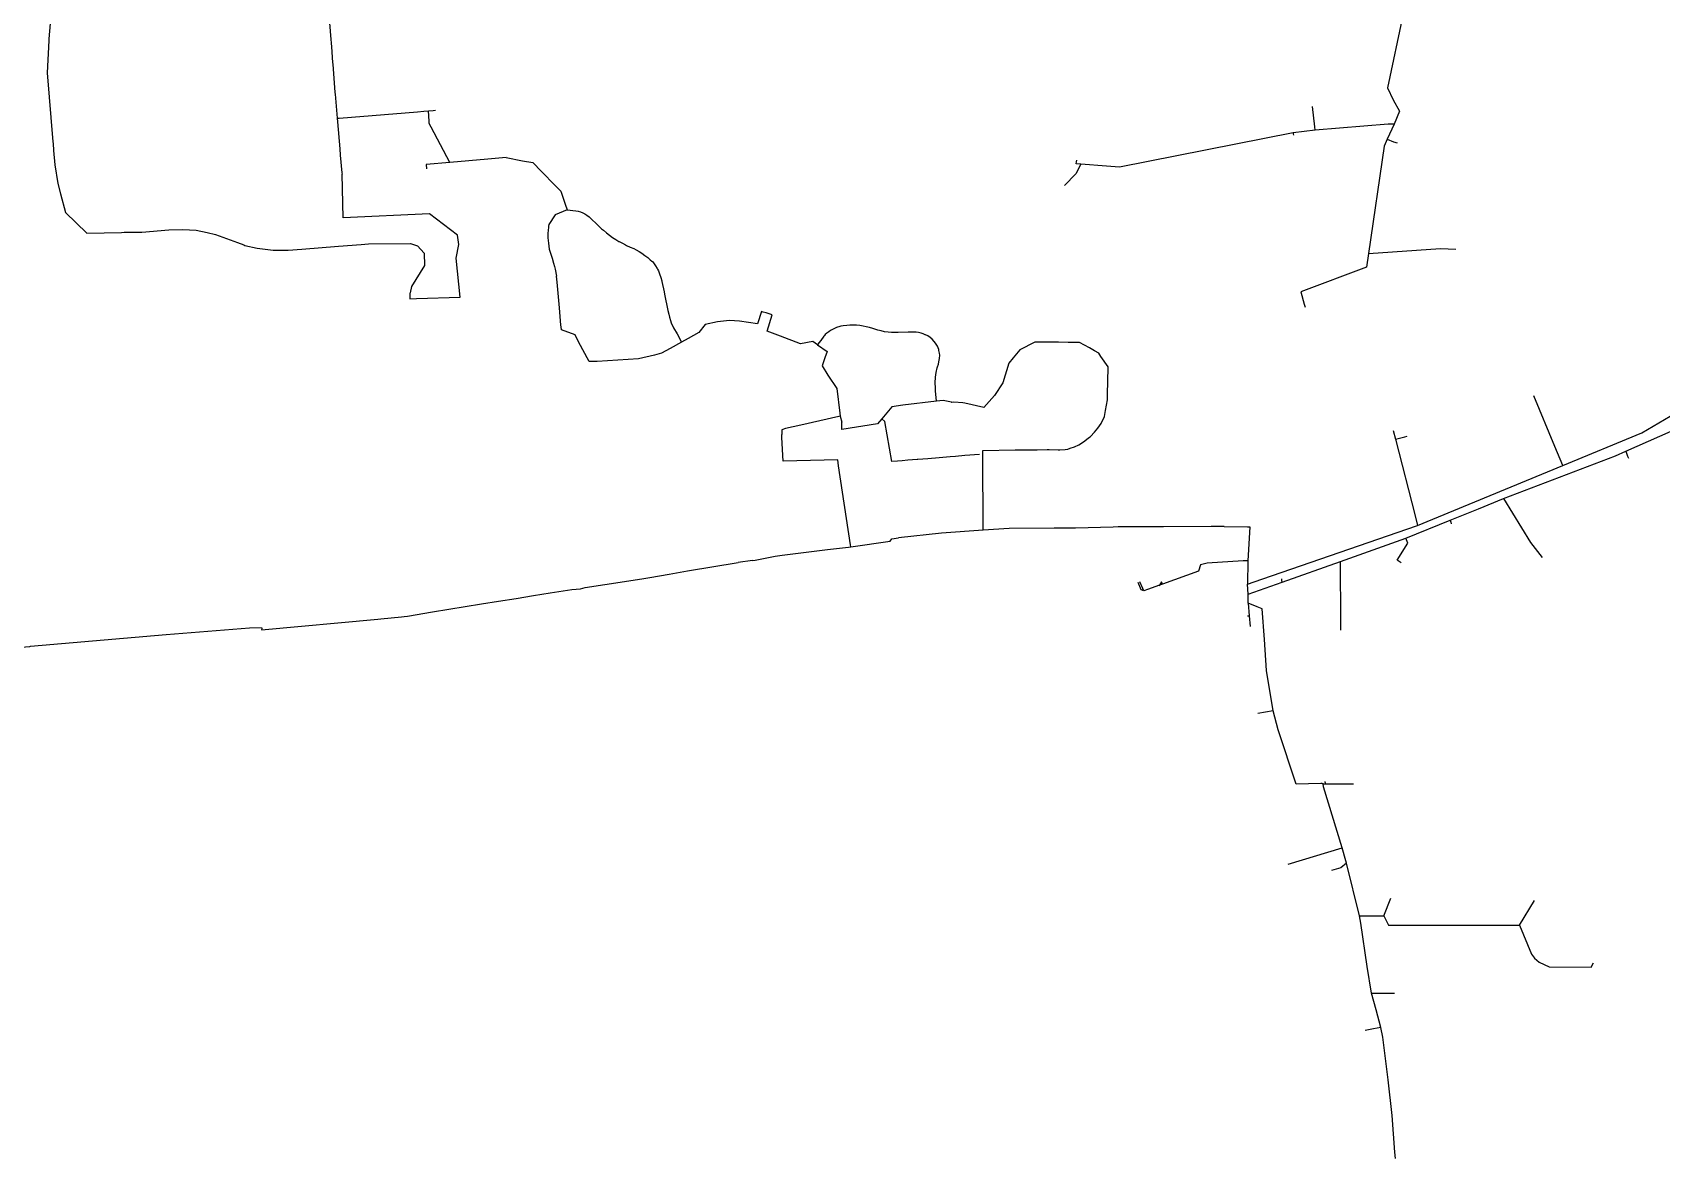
# Model space of a CAD drawing. Header units: inches. Extents: x 1024943 to 1043005, y 1856303 to 1868730.
# Drawn here: x 1028786 to 1032801, y 1856541 to 1859317 of the extents above; entities that cross this region are included whole.
import ezdxf

# ---------------------------------------------------------------- set-up
doc = ezdxf.new("R2010")
doc.units = ezdxf.units.IN
doc.header["$MEASUREMENT"] = 0
doc.layers.add('Water_Network', color=130, linetype='Continuous')

msp = doc.modelspace()

# ---------------------------------------------------------------- linework, layer by layer
at = {"layer": 'Water_Network', "elevation": 0}
for points in [[(1028804.9, 1859571.6), (1028806.5, 1859533), (1028807, 1859521.4), (1028826, 1859514), (1028834.8, 1859446.5), (1028832.9, 1859383.3), (1028831.7, 1859367.9), (1028826.4, 1859300.9), (1028826.3, 1859296.9)], [(1029503.4, 1859521.7), (1029503.6, 1859519), (1029505.9, 1859489.4), (1029509.1, 1859449.4), (1029511.5, 1859419.6), (1029514.7, 1859378), (1029516.9, 1859351.4), (1029520.2, 1859309.7), (1029522.4, 1859281.6), (1029525.4, 1859243.1)], [(1032191.9, 1859493.9), (1032189.1, 1859480.8), (1032164.4, 1859362.5), (1032125.2, 1859180.3), (1032139.7, 1859150.5), (1032155, 1859122.9), (1032142.2, 1859091)], [(1028826.3, 1859296.9), (1028821.7, 1859217.5), (1028835.9, 1859047.4), (1028836.4, 1859042.8)], [(1029525.4, 1859243.1), (1029525.8, 1859238.4), (1029531.3, 1859169), (1029531.6, 1859164.7), (1029536.3, 1859105.3)], [(1029541.3, 1859105.7), (1029734.7, 1859121.5), (1029750.6, 1859122.8), (1029761.8, 1859123.7)], [(1029761.8, 1859123.7), (1029773.3, 1859124.7), (1029779, 1859125.1)], [(1029763.2, 1859098.5), (1029761.8, 1859123.7)], [(1031946.3, 1859083.9), (1031940.5, 1859134.2)], [(1029536.3, 1859105.3), (1029541.3, 1859105.7)], [(1029536.3, 1859105.3), (1029537.1, 1859096.7), (1029543, 1859030.1), (1029544.4, 1859014.4), (1029548.4, 1858970.4)], [(1029814.2, 1858996.6), (1029768, 1859083.2), (1029763.1, 1859092.5), (1029763.2, 1859098.5)], [(1031893.2, 1859069.4), (1031892.8, 1859069.3), (1031465, 1858985), (1031433, 1858987.4), (1031369.8, 1858992.5), (1031358.4, 1858992.9)], [(1031892.8, 1859069.3), (1031893.3, 1859066.6), (1031893.8, 1859063.9)], [(1032127, 1859090.8), (1031947.3, 1859075.6), (1031893.2, 1859069.4)], [(1031947.3, 1859075.6), (1031946.3, 1859083.9)], [(1032142.2, 1859091), (1032125, 1859053.8)], [(1032142.2, 1859091), (1032127, 1859090.8)], [(1028836.4, 1859042.8), (1028837.6, 1859026.2), (1028840.5, 1858990.3), (1028847.8, 1858944.8), (1028854.7, 1858918.7), (1028866.9, 1858872.8), (1028919.8, 1858821.9), (1029005.5, 1858824.1)], [(1032117.1, 1859036.8), (1032078.7, 1858771.9), (1032074, 1858738.5), (1031912, 1858677.4)], [(1032125, 1859053.8), (1032117.1, 1859036.8)], [(1032125, 1859053.8), (1032140.5, 1859047.6)], [(1032140.5, 1859047.6), (1032149.2, 1859044.7)], [(1029814.2, 1858996.6), (1029755.8, 1858991.5), (1029756.8, 1858980.5)], [(1029953, 1859008.5), (1029908, 1859004.6), (1029814.2, 1858996.6)], [(1029953, 1859008.5), (1029993.8, 1859000.7), (1030018.8, 1858995.9), (1030039.9, 1858974.3), (1030073.9, 1858939.5), (1030079.4, 1858933.9), (1030087.6, 1858925.4), (1030098.4, 1858893.8)], [(1031369.8, 1858992.5), (1031357.2, 1858968)], [(1031358.4, 1858992.9), (1031358.7, 1858998.1)], [(1031358.7, 1858998.1), (1031359.8, 1859002.2)], [(1029548.4, 1858970.4), (1029548.6, 1858967.3)], [(1029716.3, 1858674.8), (1029716, 1858673.4), (1029716.1, 1858660.3), (1029732, 1858660.9), (1029839.9, 1858664.6), (1029829.8, 1858760.3), (1029836.3, 1858794.1), (1029833.4, 1858817.2), (1029764.3, 1858869.7), (1029551.3, 1858859.6), (1029548.6, 1858967.3)], [(1031357.2, 1858968), (1031329.5, 1858939.8)], [(1030103.3, 1858879.6), (1030073.8, 1858867.6), (1030058.4, 1858843.3), (1030057.9, 1858839.6), (1030057.5, 1858836.3), (1030056.7, 1858829.5), (1030056.2, 1858821.2), (1030056.2, 1858810.4), (1030057.3, 1858797.6), (1030059.4, 1858783), (1030065.4, 1858763.3), (1030066.2, 1858760.5), (1030069.7, 1858748.2), (1030072, 1858739.6), (1030073.7, 1858733), (1030077.3, 1858716.1)], [(1030098.4, 1858893.8), (1030103.3, 1858879.6)], [(1030103.3, 1858879.6), (1030124.6, 1858876.9), (1030130.5, 1858876), (1030136.2, 1858874.5), (1030141.8, 1858872.4), (1030147.1, 1858869.8), (1030152.1, 1858866.6), (1030152.2, 1858866.5), (1030157.6, 1858862.1), (1030181.5, 1858839.3), (1030188.4, 1858832.9), (1030192.7, 1858829.3), (1030200.4, 1858822.8), (1030207.9, 1858817.1), (1030215.6, 1858811.7), (1030223.4, 1858806.5), (1030231.2, 1858801.8), (1030231.4, 1858801.6), (1030239.6, 1858797), (1030247.5, 1858793), (1030250.2, 1858791.6), (1030258.8, 1858787.6), (1030267.6, 1858784), (1030273.9, 1858781.2), (1030281.3, 1858777.1), (1030287.8, 1858772.6), (1030295.1, 1858767.3), (1030302.1, 1858761.9), (1030308, 1858756.7), (1030312, 1858753.2), (1030313.5, 1858751.9), (1030317.9, 1858746.6), (1030321.5, 1858741.8), (1030325.6, 1858735.2), (1030326.6, 1858733.3), (1030328.6, 1858729.1), (1030330.4, 1858724.5), (1030331.5, 1858721.6), (1030334.5, 1858713.1), (1030336.8, 1858704.4), (1030337, 1858703.3), (1030342.5, 1858677.7), (1030343.7, 1858672), (1030351.6, 1858631.8), (1030353.8, 1858622.6), (1030355.7, 1858614.7), (1030358, 1858606.5), (1030360.1, 1858600.7), (1030361, 1858598.2), (1030364.8, 1858590.9), (1030365.9, 1858589.1), (1030374.5, 1858573.5)], [(1029011.9, 1858824.3), (1029055.5, 1858824.7), (1029121.5, 1858830), (1029155.9, 1858831.2), (1029189.1, 1858829.2), (1029216.6, 1858823.5), (1029236.8, 1858818.7), (1029291, 1858798.7), (1029306.4, 1858793.1)], [(1032557.4, 1858249.3), (1032752, 1858329.6), (1032850.3, 1858387.3), (1033268.2, 1858659.9), (1033446.8, 1858776.4), (1033447.9, 1858813.1), (1033448.7, 1858839.8)], [(1032557.4, 1858249.3), (1032752, 1858329.6), (1032850.3, 1858387.3), (1033268.2, 1858659.9), (1033446.8, 1858776.4), (1033447.9, 1858813.1), (1033448.7, 1858839.8)], [(1029005.5, 1858824.1), (1029011.9, 1858824.3)], [(1029306.4, 1858793.1), (1029309.3, 1858791.9), (1029339.8, 1858784.8), (1029378.6, 1858780.5), (1029416.1, 1858780.5), (1029449.8, 1858783), (1029539.6, 1858789.9), (1029596.1, 1858794.3)], [(1029596.1, 1858794.3), (1029613.9, 1858795.6), (1029717.6, 1858796.3), (1029734.8, 1858790.5), (1029751.4, 1858772.6), (1029752.1, 1858742.3), (1029719.7, 1858690.5), (1029716.3, 1858674.8)], [(1032078.7, 1858771.9), (1032255.8, 1858783.9)], [(1032255.8, 1858783.9), (1032294.1, 1858782.5)], [(1030088.5, 1858591.3), (1030088.1, 1858595.3), (1030084.3, 1858637.7), (1030080.3, 1858683), (1030078.6, 1858701.4), (1030077.3, 1858716.1)], [(1031912, 1858677.4), (1031920, 1858646.8)], [(1030720.6, 1858547), (1030708.7, 1858555.3), (1030678.4, 1858549.4), (1030629.4, 1858568.2), (1030596.9, 1858580.8), (1030609.1, 1858621), (1030593.7, 1858625.6), (1030587, 1858627.6), (1030582.7, 1858628.9), (1030572.6, 1858598.4), (1030528.4, 1858605.1), (1030503.6, 1858607.1), (1030473.8, 1858603.6), (1030444, 1858597.2), (1030427.7, 1858577.5), (1030401.4, 1858562.8)], [(1031920, 1858646.8), (1031922.4, 1858639.5)], [(1030357.3, 1858537.6), (1030335.7, 1858526.5), (1030318.9, 1858521.2), (1030279.6, 1858512.4), (1030177.9, 1858505.3), (1030158, 1858505.6), (1030131.7, 1858554), (1030123.4, 1858571.1), (1030089.2, 1858583.5), (1030088.5, 1858591.3)], [(1031014.2, 1858408), (1031011.6, 1858433.7), (1031011.1, 1858440.8), (1031010.8, 1858453.4), (1031011.8, 1858466.7), (1031013.4, 1858478.7), (1031015.7, 1858489.7), (1031017.3, 1858495.1), (1031017.9, 1858496.9), (1031018.5, 1858499.4), (1031019.9, 1858505), (1031021.3, 1858513.1), (1031021.7, 1858520.9), (1031021.3, 1858526.4), (1031020, 1858532.6), (1031019.2, 1858534.9), (1031017.6, 1858539.3), (1031016.4, 1858543.2), (1031013.2, 1858548.4), (1031008.8, 1858554.1), (1031007.8, 1858555.4), (1031002.9, 1858561), (1030998.2, 1858565.1), (1030992.3, 1858568.8), (1030987.1, 1858571.5), (1030986.3, 1858571.8), (1030981.4, 1858573.8), (1030975.9, 1858575.6), (1030969.7, 1858577), (1030963.9, 1858577.7), (1030956.9, 1858578.1), (1030944.1, 1858577.7), (1030919.2, 1858576.9), (1030911.5, 1858576.8), (1030902.9, 1858577.2), (1030894.4, 1858578), (1030885.9, 1858579.2), (1030877.5, 1858580.9), (1030869.1, 1858583.1), (1030856.8, 1858587.1), (1030848.8, 1858589.6), (1030840.9, 1858591.5), (1030833, 1858593.1), (1030824.9, 1858594.2), (1030816.8, 1858595), (1030808.7, 1858595.2), (1030805.9, 1858595.2), (1030800.6, 1858595.1), (1030792.5, 1858594.5), (1030783.8, 1858593.5), (1030778.2, 1858592.5), (1030772.8, 1858591.1), (1030769.5, 1858590.1), (1030767.6, 1858589.4), (1030762.4, 1858587.4), (1030757.5, 1858584.9), (1030752.7, 1858582.2), (1030748.1, 1858579.1), (1030743.7, 1858575.7), (1030739.6, 1858572), (1030737.8, 1858570.2), (1030735.9, 1858568.2), (1030728.4, 1858557.6), (1030724, 1858551.5)], [(1030385.7, 1858553.6), (1030357.3, 1858537.6)], [(1030374.5, 1858573.5), (1030385.7, 1858553.6)], [(1030401.4, 1858562.8), (1030385.7, 1858553.6)], [(1030724, 1858551.5), (1030720.6, 1858547)], [(1030720.6, 1858547), (1030744.4, 1858530.4), (1030738.7, 1858514.9)], [(1031347.7, 1858552.8), (1031338.4, 1858552.9), (1031314.5, 1858553), (1031302, 1858553.1), (1031288.1, 1858553.2), (1031260.8, 1858553.4), (1031256, 1858553.4), (1031219.2, 1858534.7), (1031203.2, 1858515), (1031192.5, 1858501.9), (1031177.1, 1858453), (1031157, 1858421.6), (1031130.2, 1858392.2), (1031083.4, 1858402.9), (1031078.5, 1858403.4), (1031056.7, 1858405.6), (1031051.8, 1858405)], [(1031435.2, 1858410.8), (1031435.4, 1858421.1), (1031435.5, 1858426.9), (1031436, 1858455.7), (1031436.6, 1858492.5), (1031419.3, 1858518.4), (1031413.9, 1858526.6), (1031403.3, 1858532.4), (1031390.7, 1858539.4), (1031366.4, 1858552.7), (1031347.7, 1858552.8)], [(1030738.7, 1858514.9), (1030732.2, 1858495.2), (1030745.8, 1858472.2)], [(1030745.8, 1858472.2), (1030768.1, 1858439.5), (1030775.5, 1858378.3)], [(1031014.2, 1858408), (1030930.9, 1858397.8), (1030903.4, 1858394.3), (1030879.2, 1858364.6)], [(1031030.3, 1858409.7), (1031014.2, 1858408)], [(1031051.8, 1858405), (1031051.1, 1858405.1), (1031030.3, 1858409.7)], [(1031313.7, 1858288.3), (1031317.8, 1858288.2), (1031318.1, 1858288.2), (1031330.6, 1858288.9), (1031337.5, 1858289.9), (1031343.6, 1858291.7), (1031354.1, 1858295.3), (1031364.7, 1858300.2), (1031376.3, 1858307.9), (1031387.4, 1858316.5), (1031391.2, 1858319.4), (1031393.1, 1858321.2), (1031403.6, 1858331.5), (1031411.9, 1858341.5), (1031419.5, 1858352.9), (1031428.2, 1858370), (1031430.8, 1858384.9), (1031435.2, 1858410.8)], [(1032538.1, 1858295.9), (1032485.9, 1858420.8)], [(1030776.7, 1858371), (1030773.3, 1858370.3), (1030679.1, 1858349), (1030641.3, 1858340.5)], [(1030775.5, 1858378.3), (1030776.7, 1858371)], [(1030776.7, 1858371), (1030780.4, 1858355.9)], [(1030879.2, 1858364.6), (1030868.5, 1858351.7), (1030780.2, 1858338.4), (1030780.4, 1858355.9)], [(1030879.2, 1858364.6), (1030886.3, 1858358.1)], [(1031120, 1858276.7), (1031084, 1858273.7), (1031060.3, 1858271.8), (1031047.9, 1858270.8), (1031020.1, 1858268.4), (1030992.2, 1858266.1), (1030968, 1858264.1), (1030966, 1858264), (1030943.4, 1858262.1), (1030929.3, 1858260.9), (1030917.9, 1858260), (1030903.4, 1858258.8), (1030886.3, 1858358.1)], [(1032712.9, 1858284.5), (1032908.7, 1858371.2)], [(1032712.9, 1858284.5), (1032908.7, 1858371.2)], [(1030641.3, 1858340.5), (1030632.6, 1858337.6), (1030632.6, 1858325.6)], [(1030636.3, 1858260.2), (1030633, 1858318.6), (1030632.6, 1858325.6)], [(1032139.4, 1858335.3), (1032144.9, 1858314.1)], [(1032144.9, 1858314.1), (1032168.2, 1858320.1)], [(1032144.9, 1858314.1), (1032193.4, 1858125.1)], [(1032168.2, 1858320.1), (1032174.3, 1858321.7)], [(1030802.3, 1858053.9), (1030772.7, 1858248.1), (1030770.4, 1858263.3), (1030636.3, 1858260.2)], [(1031128.2, 1858259.4), (1031128.1, 1858276.2), (1031128, 1858286.7), (1031207.9, 1858287.6), (1031211.1, 1858287.7), (1031232.3, 1858287.9), (1031254.6, 1858288.2), (1031261.9, 1858288.3), (1031286.9, 1858288.5), (1031291.5, 1858288.6), (1031313.7, 1858288.3)], [(1032411.7, 1858168), (1032687, 1858273)], [(1032411.7, 1858168), (1032687, 1858273)], [(1032557.4, 1858249.3), (1032538.1, 1858295.9)], [(1032687, 1858273), (1032712.9, 1858284.5)], [(1032687, 1858273), (1032712.9, 1858284.5)], [(1032712.9, 1858284.5), (1032717.1, 1858272.4)], [(1032717.1, 1858272.4), (1032719.2, 1858267.6)], [(1031129.2, 1858090), (1031129.2, 1858090.1), (1031129.1, 1858109), (1031128.2, 1858259.4)], [(1032199.4, 1858101.6), (1032557.4, 1858249.3)], [(1032199.4, 1858101.6), (1032557.4, 1858249.3)], [(1032280.2, 1858114.4), (1032349.6, 1858142.5), (1032411.7, 1858168)], [(1032280.2, 1858114.4), (1032349.6, 1858142.5), (1032411.7, 1858168)], [(1032411.7, 1858168), (1032477.8, 1858059.3)], [(1032009.4, 1858012.9), (1032171, 1858070.2), (1032280.2, 1858114.4)], [(1032009.4, 1858012.9), (1032171, 1858070.2), (1032280.2, 1858114.4)], [(1032193.4, 1858125.1), (1032199.4, 1858101.6)], [(1032280.2, 1858114.4), (1032281.3, 1858109.8)], [(1032281.3, 1858109.8), (1032282.4, 1858105.4)], [(1030797.1, 1858048.3), (1030802.9, 1858049.1), (1030899.7, 1858062.5), (1030903.9, 1858068.3), (1030920.6, 1858070.7)], [(1031129.2, 1858090), (1031026.2, 1858082.6), (1030920.6, 1858070.7)], [(1031337.7, 1858094.6), (1031303.9, 1858094.9), (1031192.7, 1858093.9), (1031129.2, 1858090)], [(1031722.7, 1858099), (1031690.6, 1858098.9), (1031573.5, 1858098.5), (1031461.5, 1858098.1), (1031449.7, 1858097.7), (1031356.1, 1858095.1), (1031337.7, 1858094.6)], [(1031722.7, 1858099), (1031780.3, 1858098.1)], [(1031780.3, 1858098.1), (1031785.9, 1858097.9), (1031781.4, 1858014.5)], [(1031780.3, 1858098.1), (1031785.9, 1858097.9), (1031781.4, 1858014.5)], [(1031815.5, 1857969.1), (1032199.4, 1858101.6)], [(1031815.5, 1857969.1), (1032199.4, 1858101.6)], [(1032158.8, 1858009.6), (1032148.9, 1858015.7), (1032175.7, 1858057.7), (1032171, 1858070.2)], [(1030566.7, 1858016), (1030616.4, 1858025.5)], [(1030616.4, 1858025.5), (1030633.6, 1858027.9)], [(1030633.6, 1858027.9), (1030744.8, 1858042.1)], [(1030744.8, 1858042.1), (1030797.1, 1858048.3)], [(1030802.9, 1858049.1), (1030802.3, 1858053.9)], [(1032477.8, 1858059.3), (1032507, 1858022.2)], [(1030136.1, 1857945.6), (1030147.9, 1857948.7), (1030196.2, 1857956), (1030287.4, 1857969.9), (1030307.1, 1857973.3), (1030355.2, 1857981.5), (1030400.5, 1857989.3), (1030525, 1858010.5)], [(1030560.5, 1858015.1), (1030525, 1858010.5)], [(1030560.5, 1858015.1), (1030566.7, 1858016)], [(1031770, 1858013.9), (1031681.3, 1858008.5), (1031664.2, 1858004.1), (1031659.8, 1857989.2), (1031570.8, 1857956.5)], [(1031781.4, 1858014.5), (1031770, 1858013.9)], [(1031781.4, 1858014.5), (1031780, 1857956.9)], [(1031781.4, 1858014.5), (1031780, 1857956.9)], [(1031865.5, 1857961.9), (1032009.4, 1858012.9)], [(1031865.5, 1857961.9), (1032009.4, 1858012.9)], [(1032010.2, 1857897.1), (1032009.6, 1857980.3), (1032009.5, 1858000.3), (1032009.4, 1858012.9)], [(1029772, 1857888.7), (1029892.2, 1857908), (1029934.6, 1857914.7), (1029978, 1857921.7), (1030020.4, 1857928.5), (1030061.7, 1857935.1), (1030104.1, 1857941.9), (1030114.7, 1857943.6), (1030136.1, 1857945.6)], [(1031524.7, 1857940.7), (1031518.4, 1857942.9), (1031510.7, 1857961.1)], [(1031522.2, 1857946.5), (1031515.3, 1857962.9)], [(1031524.7, 1857940.7), (1031522.2, 1857946.5)], [(1031570.8, 1857956.5), (1031563.8, 1857954.1), (1031533.9, 1857943.8), (1031524.7, 1857940.7)], [(1031568.4, 1857962.7), (1031563.8, 1857954.1), (1031562.4, 1857951.5)], [(1031570.8, 1857956.5), (1031568.4, 1857962.7)], [(1031780, 1857956.9), (1031815.5, 1857969.1)], [(1031780, 1857956.9), (1031815.5, 1857969.1)], [(1031780.9, 1857944.6), (1031780, 1857956.9)], [(1031780.9, 1857944.6), (1031780, 1857956.9)], [(1031781.8, 1857932.3), (1031780.9, 1857944.6)], [(1031781.8, 1857932.3), (1031780.9, 1857944.6)], [(1031781.8, 1857932.3), (1031865.5, 1857961.9)], [(1031781.8, 1857932.3), (1031865.5, 1857961.9)], [(1031865.4, 1857966.1), (1031865.3, 1857970.3)], [(1031865.5, 1857961.9), (1031865.4, 1857966.1)], [(1031782, 1857919.7), (1031781.8, 1857932.3)], [(1031782, 1857919.7), (1031781.8, 1857932.3)], [(1031782.2, 1857909.6), (1031782, 1857919.7)], [(1031782.2, 1857909.6), (1031782, 1857919.7)], [(1031782.2, 1857909.6), (1031784.9, 1857878.5)], [(1031804.1, 1857901.2), (1031782.2, 1857909.6)], [(1031804.1, 1857901.2), (1031782.2, 1857909.6)], [(1029350.4, 1857844.3), (1029637, 1857870.8)], [(1029637, 1857870.8), (1029644.3, 1857871.5), (1029695.5, 1857876.3), (1029701.5, 1857876.9), (1029709.7, 1857878.3)], [(1029709.7, 1857878.3), (1029772, 1857888.7)], [(1031782.4, 1857878.3), (1031780, 1857878.1)], [(1031784.9, 1857878.5), (1031782.4, 1857878.3)], [(1031784.9, 1857878.5), (1031787.2, 1857852.3)], [(1031843.8, 1857644.4), (1031827.1, 1857744.1), (1031822, 1857820.7), (1031816.9, 1857896.3), (1031804.1, 1857901.2)], [(1031843.8, 1857644.4), (1031827.1, 1857744.1), (1031822, 1857820.7), (1031816.9, 1857896.3), (1031804.1, 1857901.2)], [(1032010.6, 1857843.4), (1032010.2, 1857897.1)], [(1028676.5, 1857794.6), (1028700.9, 1857797.2), (1028779, 1857803.5), (1028780.5, 1857803.6), (1029115.1, 1857832.9), (1029320.8, 1857849)], [(1029320.8, 1857849), (1029350.3, 1857850.2), (1029350.6, 1857847.4)], [(1029350.6, 1857847.4), (1029350.4, 1857844.3)], [(1031824.7, 1857641.2), (1031805.6, 1857638)], [(1031843.8, 1857644.4), (1031824.7, 1857641.2)], [(1031961, 1857465.3), (1031900, 1857463.4), (1031855.6, 1857597.6), (1031843.8, 1857644.4)], [(1031961, 1857465.3), (1031900, 1857463.4), (1031855.6, 1857597.6), (1031843.8, 1857644.4)], [(1031964.4, 1857465), (1031961, 1857465.3)], [(1031964.4, 1857465), (1031961, 1857465.3)], [(1031967, 1857464.8), (1031964.4, 1857465)], [(1031967, 1857464.8), (1031964.4, 1857465)], [(1031967, 1857464.8), (1031972.3, 1857464.6), (1031978.9, 1857464.4)], [(1031967.9, 1857456.9), (1031967, 1857464.8)], [(1031967.9, 1857456.9), (1031967, 1857464.8)], [(1031972.2, 1857467.5), (1031972, 1857470.3)], [(1031972.2, 1857467.5), (1031972.3, 1857464.6)], [(1031978.9, 1857464.4), (1032041.3, 1857464.9)], [(1032013.8, 1857306.6), (1031967.9, 1857456.9)], [(1032013.8, 1857306.6), (1031967.9, 1857456.9)], [(1031881, 1857266.2), (1032013.8, 1857306.6)], [(1032024.1, 1857269.3), (1032022.9, 1857274.4), (1032013.8, 1857306.6)], [(1032024.1, 1857269.3), (1032022.9, 1857274.4), (1032013.8, 1857306.6)], [(1032024.1, 1857269.3), (1032010.8, 1857257.6)], [(1032086.1, 1856948.3), (1032075.6, 1857014.5), (1032059.8, 1857120.7), (1032056.6, 1857139.2), (1032024.1, 1857269.3)], [(1032086.1, 1856948.3), (1032075.6, 1857014.5), (1032059.8, 1857120.7), (1032056.6, 1857139.2), (1032024.1, 1857269.3)], [(1032010.8, 1857257.6), (1031987.7, 1857250.7)], [(1032116.5, 1857139.1), (1032133.9, 1857182.6)], [(1032056.6, 1857139.2), (1032091.7, 1857139.2), (1032116.5, 1857139.1)], [(1032116.5, 1857139.1), (1032127.9, 1857116.3), (1032451, 1857116.2)], [(1032451, 1857116.2), (1032487.6, 1857177)], [(1032451, 1857116.2), (1032480, 1857044.8), (1032487.4, 1857035.1)], [(1032487.4, 1857035.1), (1032499.1, 1857024.9), (1032524.2, 1857013.1), (1032627.2, 1857012.5), (1032632.8, 1857023.7)], [(1032086.1, 1856948.3), (1032091.9, 1856948.7)], [(1032097.8, 1856907.1), (1032086.1, 1856948.3)], [(1032097.8, 1856907.1), (1032086.1, 1856948.3)], [(1032091.9, 1856948.7), (1032143.1, 1856948.5)], [(1032109.1, 1856863.9), (1032097.8, 1856907.1)], [(1032109.1, 1856863.9), (1032097.8, 1856907.1)], [(1032090.9, 1856860.5), (1032070.2, 1856856.6)], [(1032109.1, 1856863.9), (1032090.9, 1856860.5)], [(1032144.8, 1856541.1), (1032143.7, 1856556.9), (1032136.9, 1856646.6), (1032127.4, 1856734.6), (1032113.8, 1856839.7), (1032109.1, 1856863.9)], [(1032144.8, 1856541.1), (1032143.7, 1856556.9), (1032136.9, 1856646.6), (1032127.4, 1856734.6), (1032113.8, 1856839.7), (1032109.1, 1856863.9)]]:
    msp.add_lwpolyline(points, dxfattribs=at)

doc.saveas('drawing.dxf')
